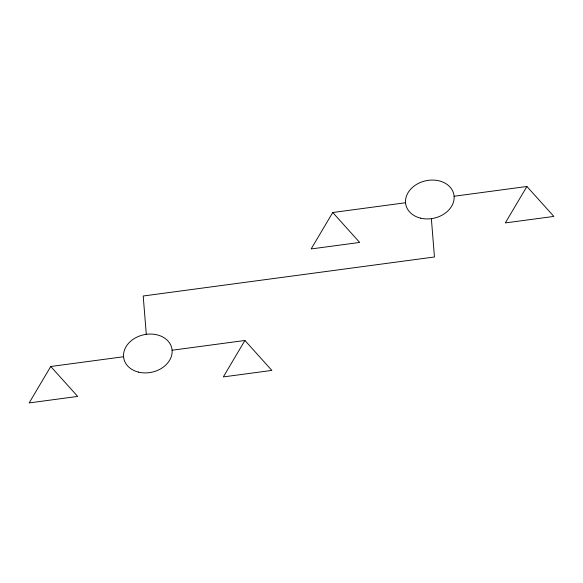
<?xml version="1.0" encoding="UTF-8"?>
<svg xmlns="http://www.w3.org/2000/svg" width="583" height="583" viewBox="0 0 583 583"><rect width="100%" height="100%" fill="white"/><g stroke="black" fill="none" stroke-linecap="round" stroke-linejoin="round"><path stroke-width="0.87" d="M50.75 366.496L29.15 402.933L77.692 396.425L50.75 366.496L123.56 356.738M244.911 340.479L223.318 376.917L271.86 370.409L244.911 340.479L172.102 350.23M332.74 212.504L311.14 248.941L359.682 242.441L332.74 212.504L405.557 202.746M526.908 186.487L505.308 222.925L553.85 216.417L526.908 186.487L454.099 196.245M431.369 218.654L434.452 256.979L143.207 296.004L146.289 334.329M138.616 372.143A24.544 19.152 -12.4 0 0 171.934 348.874A24.544 19.152 -12.4 0 0 132.953 339.444A24.544 19.152 -12.4 0 0 138.616 372.143M420.605 218.151A24.544 19.152 -12.4 0 0 453.924 194.882A24.544 19.152 -12.4 0 0 414.943 185.452A24.544 19.152 -12.4 0 0 420.605 218.151"/></g></svg>
